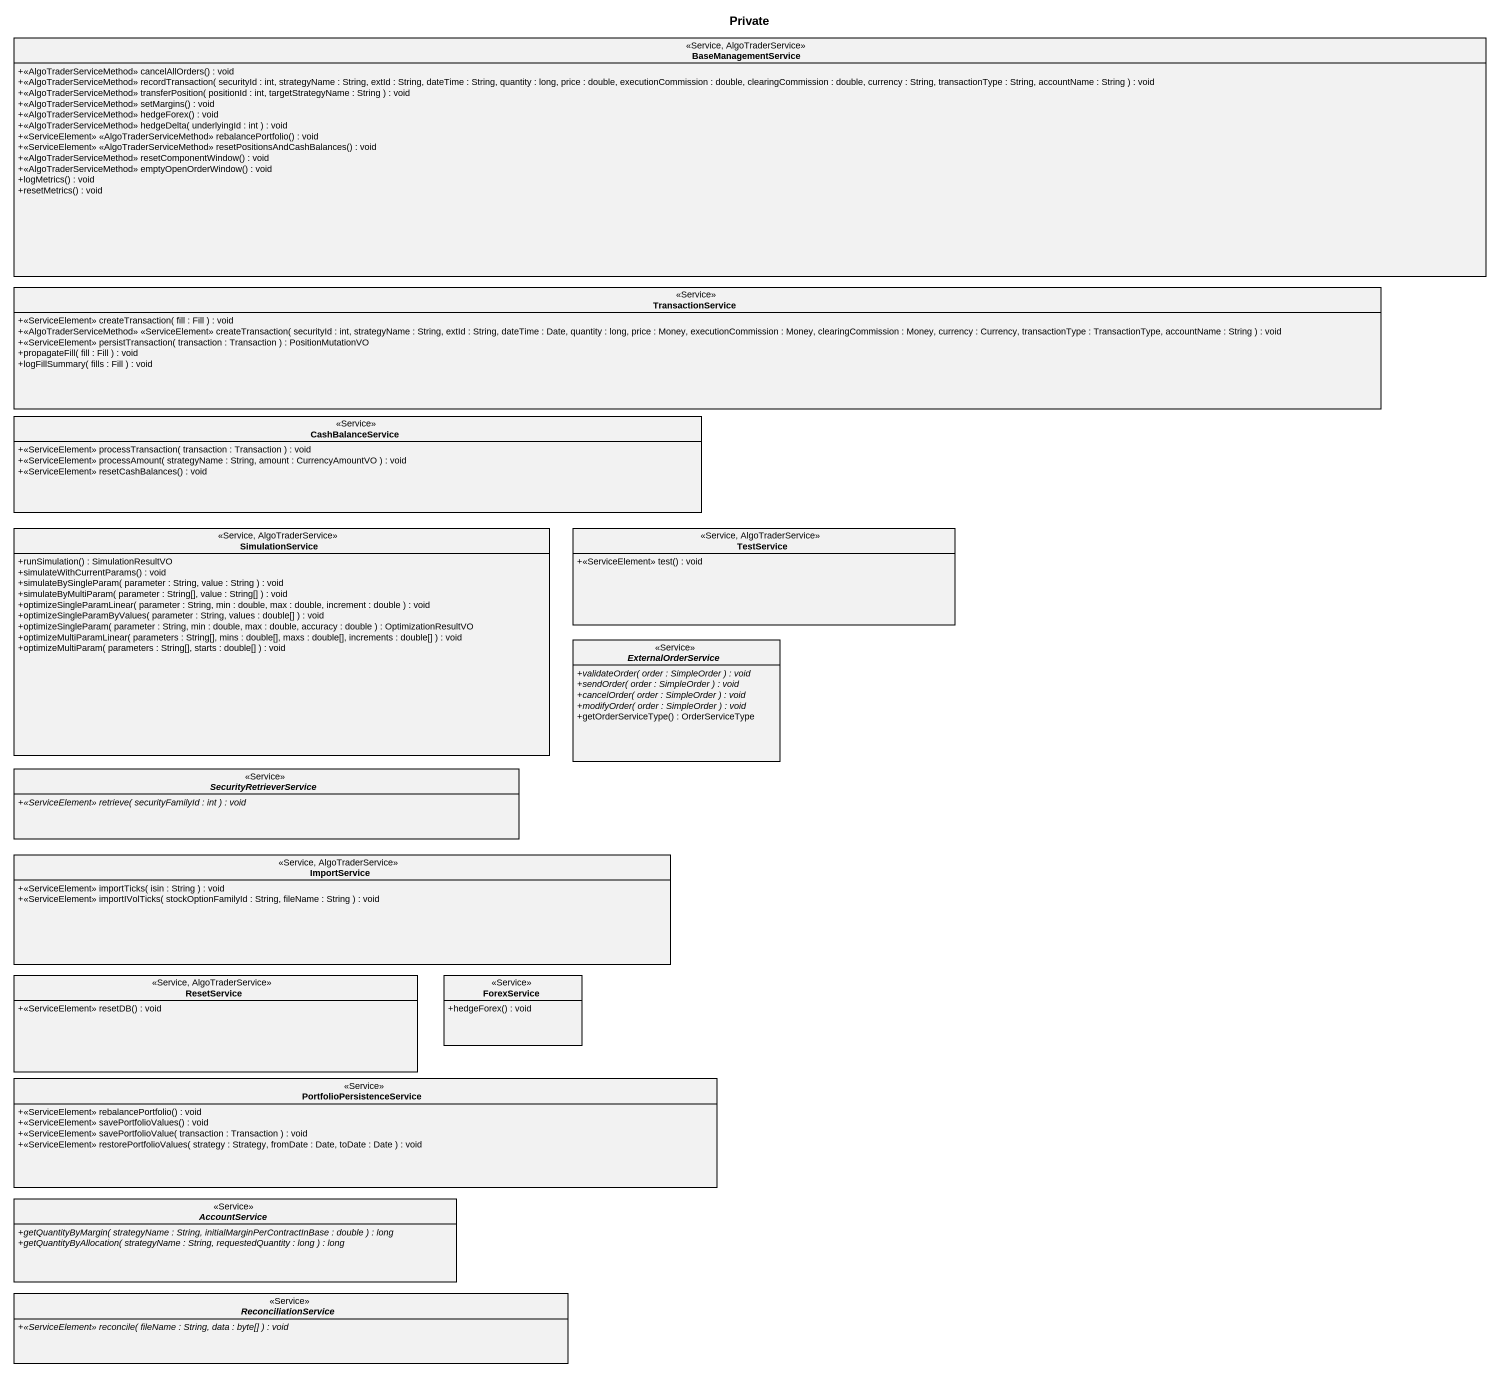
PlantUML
@startuml
title Private
hide circle
hide empty members
skinparam classAttributeIconSize 0
class BaseManagementService <<Service, AlgoTraderService>> {
  +<<AlgoTraderServiceMethod>> cancelAllOrders() : void
  +<<AlgoTraderServiceMethod>> recordTransaction( securityId : int, strategyName : String, extId : String, dateTime : String, quantity : long, price : double, executionCommission : double, clearingCommission : double, currency : String, transactionType : String, accountName : String ) : void
  +<<AlgoTraderServiceMethod>> transferPosition( positionId : int, targetStrategyName : String ) : void
  +<<AlgoTraderServiceMethod>> setMargins() : void
  +<<AlgoTraderServiceMethod>> hedgeForex() : void
  +<<AlgoTraderServiceMethod>> hedgeDelta( underlyingId : int ) : void
  +<<ServiceElement>> <<AlgoTraderServiceMethod>> rebalancePortfolio() : void
  +<<ServiceElement>> <<AlgoTraderServiceMethod>> resetPositionsAndCashBalances() : void
  +<<AlgoTraderServiceMethod>> resetComponentWindow() : void
  +<<AlgoTraderServiceMethod>> emptyOpenOrderWindow() : void
  +logMetrics() : void
  +resetMetrics() : void
}
class TransactionService <<Service>> {
  +<<ServiceElement>> createTransaction( fill : Fill ) : void
  +<<AlgoTraderServiceMethod>> <<ServiceElement>> createTransaction( securityId : int, strategyName : String, extId : String, dateTime : Date, quantity : long, price : Money, executionCommission : Money, clearingCommission : Money, currency : Currency, transactionType : TransactionType, accountName : String ) : void
  +<<ServiceElement>> persistTransaction( transaction : Transaction ) : PositionMutationVO
  +propagateFill( fill : Fill ) : void
  +logFillSummary( fills : Fill ) : void
}
class CashBalanceService <<Service>> {
  +<<ServiceElement>> processTransaction( transaction : Transaction ) : void
  +<<ServiceElement>> processAmount( strategyName : String, amount : CurrencyAmountVO ) : void
  +<<ServiceElement>> resetCashBalances() : void
}
class SimulationService <<Service, AlgoTraderService>> {
  +runSimulation() : SimulationResultVO
  +simulateWithCurrentParams() : void
  +simulateBySingleParam( parameter : String, value : String ) : void
  +simulateByMultiParam( parameter : String[], value : String[] ) : void
  +optimizeSingleParamLinear( parameter : String, min : double, max : double, increment : double ) : void
  +optimizeSingleParamByValues( parameter : String, values : double[] ) : void
  +optimizeSingleParam( parameter : String, min : double, max : double, accuracy : double ) : OptimizationResultVO
  +optimizeMultiParamLinear( parameters : String[], mins : double[], maxs : double[], increments : double[] ) : void
  +optimizeMultiParam( parameters : String[], starts : double[] ) : void
}
class TestService <<Service, AlgoTraderService>> {
  +<<ServiceElement>> test() : void
}
abstract class ExternalOrderService <<Service>> {
  {abstract} +validateOrder( order : SimpleOrder ) : void
  {abstract} +sendOrder( order : SimpleOrder ) : void
  {abstract} +cancelOrder( order : SimpleOrder ) : void
  {abstract} +modifyOrder( order : SimpleOrder ) : void
  +getOrderServiceType() : OrderServiceType
}
abstract class SecurityRetrieverService <<Service>> {
  {abstract} +<<ServiceElement>> retrieve( securityFamilyId : int ) : void
}
class ImportService <<Service, AlgoTraderService>> {
  +<<ServiceElement>> importTicks( isin : String ) : void
  +<<ServiceElement>> importIVolTicks( stockOptionFamilyId : String, fileName : String ) : void
}
class ResetService <<Service, AlgoTraderService>> {
  +<<ServiceElement>> resetDB() : void
}
class ForexService <<Service>> {
  +hedgeForex() : void
}
class PortfolioPersistenceService <<Service>> {
  +<<ServiceElement>> rebalancePortfolio() : void
  +<<ServiceElement>> savePortfolioValues() : void
  +<<ServiceElement>> savePortfolioValue( transaction : Transaction ) : void
  +<<ServiceElement>> restorePortfolioValues( strategy : Strategy, fromDate : Date, toDate : Date ) : void
}
abstract class AccountService <<Service>> {
  {abstract} +getQuantityByMargin( strategyName : String, initialMarginPerContractInBase : double ) : long
  {abstract} +getQuantityByAllocation( strategyName : String, requestedQuantity : long ) : long
}
abstract class ReconciliationService <<Service>> {
  {abstract} +<<ServiceElement>> reconcile( fileName : String, data : byte[] ) : void
}
@enduml
